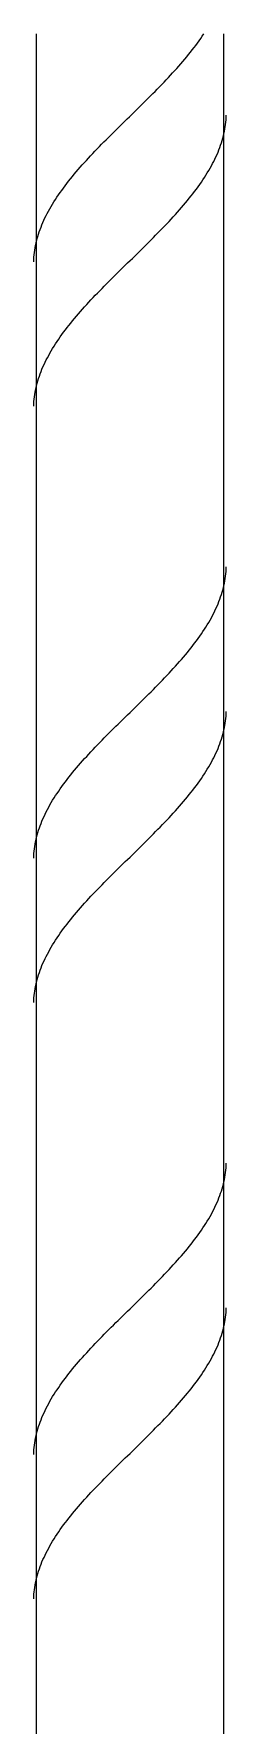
# Model space of a CAD drawing. Header units: inches. Extents: x -16566 to 235, y -92 to 81.
# Drawn here: x -16293.62 to -16293.108, y -50.731 to -46.239 of the extents above; entities that cross this region are included whole.
import ezdxf

# ---------------------------------------------------------------- set-up
doc = ezdxf.new("R2010")
doc.units = ezdxf.units.IN
doc.header["$MEASUREMENT"] = 0
doc.layers.add('A-WALL', color=113, linetype='Continuous', lineweight=18)
doc.layers.add('A-WALL-PATT', color=111, linetype='Continuous', lineweight=18)

# ---------------------------------------------------------------- blocks, each defined once
blk = doc.blocks.new('FP_8-DETAIL - FLOOR FRAMING - HOLLOWCORE SLAB SIDE')
at = {"layer": 'A-WALL', "lineweight": 9}
for p, q in [((16657.7793, -46.2392), (16657.7793, -58.1253)), ((16658.2793, -58.1253), (16658.2793, -46.2392))]:
    blk.add_line(p, q, dxfattribs=at)
at = {"layer": 'A-WALL-PATT', "color": 8, "lineweight": 9}
for p, q in [((16658.1997, -46.2759), (16658.2043, -46.2698)), ((16658.2043, -46.2698), (16658.2089, -46.2637)), ((16658.2089, -46.2637), (16658.2133, -46.2575)), ((16658.2133, -46.2575), (16658.2176, -46.2514)), ((16658.2176, -46.2514), (16658.2218, -46.2453)), ((16658.2218, -46.2453), (16658.2259, -46.2392)), ((16658.1646, -46.3187), (16658.1699, -46.3126)), ((16658.1699, -46.3126), (16658.1751, -46.3064)), ((16658.1751, -46.3064), (16658.1802, -46.3003)), ((16658.1802, -46.3003), (16658.1852, -46.2942)), ((16658.1852, -46.2942), (16658.1902, -46.2881)), ((16658.1902, -46.2881), (16658.195, -46.282)), ((16658.195, -46.282), (16658.1997, -46.2759)), ((16658.1256, -46.3615), (16658.1314, -46.3554)), ((16658.1314, -46.3554), (16658.1371, -46.3492)), ((16658.1371, -46.3492), (16658.1427, -46.3431)), ((16658.1427, -46.3431), (16658.1483, -46.337)), ((16658.1483, -46.337), (16658.1538, -46.3309)), ((16658.1538, -46.3309), (16658.1593, -46.3248)), ((16658.1593, -46.3248), (16658.1646, -46.3187)), ((16658.0776, -46.4104), (16658.0837, -46.4043)), ((16658.0837, -46.4043), (16658.0898, -46.3981)), ((16658.0898, -46.3981), (16658.0959, -46.392)), ((16658.0959, -46.392), (16658.1019, -46.3859)), ((16658.1019, -46.3859), (16658.1079, -46.3798)), ((16658.1079, -46.3798), (16658.1139, -46.3737)), ((16658.1139, -46.3737), (16658.1198, -46.3676)), ((16658.1198, -46.3676), (16658.1256, -46.3615)), ((16658.034, -46.4532), (16658.0403, -46.447)), ((16658.0403, -46.447), (16658.0465, -46.4409)), ((16658.0465, -46.4409), (16658.0528, -46.4348)), ((16658.0528, -46.4348), (16658.059, -46.4287)), ((16658.059, -46.4287), (16658.0652, -46.4226)), ((16658.0652, -46.4226), (16658.0714, -46.4165)), ((16658.0714, -46.4165), (16658.0776, -46.4104)), ((16657.9903, -46.4959), (16657.9965, -46.4898)), ((16657.9965, -46.4898), (16658.0027, -46.4837)), ((16658.0027, -46.4837), (16658.009, -46.4776)), ((16658.009, -46.4776), (16658.0152, -46.4715)), ((16658.0152, -46.4715), (16658.0215, -46.4654)), ((16658.0215, -46.4654), (16658.0278, -46.4593)), ((16658.0278, -46.4593), (16658.034, -46.4532)), ((16658.2806, -46.4981), (16658.2818, -46.4919)), ((16658.2818, -46.4919), (16658.2828, -46.4858)), ((16658.2828, -46.4858), (16658.2836, -46.4797)), ((16658.2836, -46.4797), (16658.2843, -46.4735)), ((16658.2843, -46.4735), (16658.2849, -46.4674)), ((16658.2849, -46.4674), (16658.2853, -46.4613)), ((16658.2853, -46.4613), (16658.2855, -46.4551)), ((16657.9418, -46.5448), (16657.9477, -46.5387)), ((16657.9477, -46.5387), (16657.9537, -46.5326)), ((16657.9537, -46.5326), (16657.9597, -46.5265)), ((16657.9597, -46.5265), (16657.9658, -46.5204)), ((16657.9658, -46.5204), (16657.9719, -46.5143)), ((16657.9719, -46.5143), (16657.978, -46.5082)), ((16657.978, -46.5082), (16657.9841, -46.5021)), ((16657.9841, -46.5021), (16657.9903, -46.4959)), ((16658.2684, -46.541), (16658.2706, -46.5349)), ((16658.2706, -46.5349), (16658.2726, -46.5288)), ((16658.2726, -46.5288), (16658.2745, -46.5226)), ((16658.2745, -46.5226), (16658.2763, -46.5165)), ((16658.2763, -46.5165), (16658.2779, -46.5104)), ((16658.2779, -46.5104), (16658.2793, -46.5042)), ((16658.2793, -46.5042), (16658.2806, -46.4981)), ((16657.9021, -46.5876), (16657.9075, -46.5815)), ((16657.9075, -46.5815), (16657.9131, -46.5754)), ((16657.9131, -46.5754), (16657.9187, -46.5693)), ((16657.9187, -46.5693), (16657.9244, -46.5632)), ((16657.9244, -46.5632), (16657.9302, -46.5571)), ((16657.9302, -46.5571), (16657.936, -46.551)), ((16657.936, -46.551), (16657.9418, -46.5448)), ((16658.2458, -46.5901), (16658.2491, -46.584)), ((16658.2491, -46.584), (16658.2523, -46.5779)), ((16658.2523, -46.5779), (16658.2553, -46.5717)), ((16658.2553, -46.5717), (16658.2582, -46.5656)), ((16658.2582, -46.5656), (16658.261, -46.5594)), ((16658.261, -46.5594), (16658.2636, -46.5533)), ((16658.2636, -46.5533), (16658.2661, -46.5472)), ((16658.2661, -46.5472), (16658.2684, -46.541)), ((16657.866, -46.6304), (16657.8709, -46.6243)), ((16657.8709, -46.6243), (16657.8759, -46.6182)), ((16657.8759, -46.6182), (16657.881, -46.6121)), ((16657.881, -46.6121), (16657.8861, -46.606)), ((16657.8861, -46.606), (16657.8913, -46.5999)), ((16657.8913, -46.5999), (16657.8967, -46.5937)), ((16657.8967, -46.5937), (16657.9021, -46.5876)), ((16658.2192, -46.6331), (16658.2233, -46.6269)), ((16658.2233, -46.6269), (16658.2274, -46.6208)), ((16658.2274, -46.6208), (16658.2313, -46.6147)), ((16658.2313, -46.6147), (16658.2351, -46.6085)), ((16658.2351, -46.6085), (16658.2388, -46.6024)), ((16658.2388, -46.6024), (16658.2424, -46.5963)), ((16658.2424, -46.5963), (16658.2458, -46.5901)), ((16657.8308, -46.6793), (16657.8348, -46.6732)), ((16657.8348, -46.6732), (16657.8389, -46.6671)), ((16657.8389, -46.6671), (16657.8432, -46.661)), ((16657.8432, -46.661), (16657.8475, -46.6549)), ((16657.8475, -46.6549), (16657.852, -46.6488)), ((16657.852, -46.6488), (16657.8566, -46.6426)), ((16657.8566, -46.6426), (16657.8613, -46.6365)), ((16657.8613, -46.6365), (16657.866, -46.6304)), ((16658.187, -46.676), (16658.1919, -46.6699)), ((16658.1919, -46.6699), (16658.1967, -46.6638)), ((16658.1967, -46.6638), (16658.2014, -46.6576)), ((16658.2014, -46.6576), (16658.206, -46.6515)), ((16658.206, -46.6515), (16658.2105, -46.6453)), ((16658.2105, -46.6453), (16658.2149, -46.6392)), ((16658.2149, -46.6392), (16658.2192, -46.6331)), ((16657.806, -46.7221), (16657.8092, -46.716)), ((16657.8092, -46.716), (16657.8125, -46.7099)), ((16657.8125, -46.7099), (16657.8159, -46.7038)), ((16657.8159, -46.7038), (16657.8194, -46.6977)), ((16657.8194, -46.6977), (16657.8231, -46.6915)), ((16657.8231, -46.6915), (16657.8268, -46.6854)), ((16657.8268, -46.6854), (16657.8308, -46.6793)), ((16658.1445, -46.7251), (16658.1501, -46.719)), ((16658.1501, -46.719), (16658.1556, -46.7128)), ((16658.1556, -46.7128), (16658.161, -46.7067)), ((16658.161, -46.7067), (16658.1664, -46.7006)), ((16658.1664, -46.7006), (16658.1717, -46.6944)), ((16658.1717, -46.6944), (16658.1768, -46.6883)), ((16658.1768, -46.6883), (16658.1819, -46.6822)), ((16658.1819, -46.6822), (16658.187, -46.676)), ((16657.7879, -46.7649), (16657.79, -46.7588)), ((16657.79, -46.7588), (16657.7924, -46.7527)), ((16657.7924, -46.7527), (16657.7948, -46.7466)), ((16657.7948, -46.7466), (16657.7974, -46.7405)), ((16657.7974, -46.7405), (16657.8002, -46.7343)), ((16657.8002, -46.7343), (16657.803, -46.7282)), ((16657.803, -46.7282), (16657.806, -46.7221)), ((16658.1037, -46.7681), (16658.1097, -46.7619)), ((16658.1097, -46.7619), (16658.1156, -46.7558)), ((16658.1156, -46.7558), (16658.1215, -46.7497)), ((16658.1215, -46.7497), (16658.1274, -46.7435)), ((16658.1274, -46.7435), (16658.1331, -46.7374)), ((16658.1331, -46.7374), (16658.1389, -46.7313)), ((16658.1389, -46.7313), (16658.1445, -46.7251)), ((16657.7758, -46.8138), (16657.7767, -46.8077)), ((16657.7767, -46.8077), (16657.7779, -46.8016)), ((16657.7779, -46.8016), (16657.7792, -46.7955)), ((16657.7792, -46.7955), (16657.7806, -46.7894)), ((16657.7806, -46.7894), (16657.7822, -46.7832)), ((16657.7822, -46.7832), (16657.784, -46.7771)), ((16657.784, -46.7771), (16657.7858, -46.771)), ((16657.7858, -46.771), (16657.7879, -46.7649)), ((16658.0607, -46.811), (16658.0669, -46.8049)), ((16658.0669, -46.8049), (16658.0731, -46.7987)), ((16658.0731, -46.7987), (16658.0793, -46.7926)), ((16658.0793, -46.7926), (16658.0854, -46.7865)), ((16658.0854, -46.7865), (16658.0916, -46.7803)), ((16658.0916, -46.7803), (16658.0976, -46.7742)), ((16658.0976, -46.7742), (16658.1037, -46.7681)), ((16657.7731, -46.8444), (16657.7733, -46.8383)), ((16657.7733, -46.8383), (16657.7737, -46.8321)), ((16657.7737, -46.8321), (16657.7742, -46.826)), ((16657.7742, -46.826), (16657.7749, -46.8199)), ((16657.7749, -46.8199), (16657.7758, -46.8138)), ((16658.0104, -46.8601), (16658.0167, -46.854)), ((16658.0167, -46.854), (16658.023, -46.8478)), ((16658.023, -46.8478), (16658.0293, -46.8417)), ((16658.0293, -46.8417), (16658.0356, -46.8356)), ((16658.0356, -46.8356), (16658.0419, -46.8294)), ((16658.0419, -46.8294), (16658.0481, -46.8233)), ((16658.0481, -46.8233), (16658.0544, -46.8172)), ((16658.0544, -46.8172), (16658.0607, -46.811)), ((16657.967, -46.9031), (16657.9731, -46.8969)), ((16657.9731, -46.8969), (16657.9793, -46.8908)), ((16657.9793, -46.8908), (16657.9855, -46.8847)), ((16657.9855, -46.8847), (16657.9917, -46.8785)), ((16657.9917, -46.8785), (16657.9979, -46.8724)), ((16657.9979, -46.8724), (16658.0042, -46.8662)), ((16658.0042, -46.8662), (16658.0104, -46.8601)), ((16657.9254, -46.946), (16657.9312, -46.9399)), ((16657.9312, -46.9399), (16657.937, -46.9337)), ((16657.937, -46.9337), (16657.9429, -46.9276)), ((16657.9429, -46.9276), (16657.9489, -46.9215)), ((16657.9489, -46.9215), (16657.9549, -46.9153)), ((16657.9549, -46.9153), (16657.9609, -46.9092)), ((16657.9609, -46.9092), (16657.967, -46.9031)), ((16657.8817, -46.9951), (16657.8869, -46.989)), ((16657.8869, -46.989), (16657.8922, -46.9828)), ((16657.8922, -46.9828), (16657.8975, -46.9767)), ((16657.8975, -46.9767), (16657.903, -46.9706)), ((16657.903, -46.9706), (16657.9085, -46.9644)), ((16657.9085, -46.9644), (16657.9141, -46.9583)), ((16657.9141, -46.9583), (16657.9197, -46.9521)), ((16657.9197, -46.9521), (16657.9254, -46.946)), ((16657.8481, -47.038), (16657.8526, -47.0319)), ((16657.8526, -47.0319), (16657.8572, -47.0258)), ((16657.8572, -47.0258), (16657.8619, -47.0196)), ((16657.8619, -47.0196), (16657.8667, -47.0135)), ((16657.8667, -47.0135), (16657.8716, -47.0074)), ((16657.8716, -47.0074), (16657.8766, -47.0012)), ((16657.8766, -47.0012), (16657.8817, -46.9951)), ((16657.8197, -47.081), (16657.8234, -47.0749)), ((16657.8234, -47.0749), (16657.8272, -47.0687)), ((16657.8272, -47.0687), (16657.8312, -47.0626)), ((16657.8312, -47.0626), (16657.8352, -47.0565)), ((16657.8352, -47.0565), (16657.8394, -47.0503)), ((16657.8394, -47.0503), (16657.8437, -47.0442)), ((16657.8437, -47.0442), (16657.8481, -47.038)), ((16657.7976, -47.124), (16657.8004, -47.1178)), ((16657.8004, -47.1178), (16657.8033, -47.1117)), ((16657.8033, -47.1117), (16657.8063, -47.1055)), ((16657.8063, -47.1055), (16657.8095, -47.0994)), ((16657.8095, -47.0994), (16657.8128, -47.0933)), ((16657.8128, -47.0933), (16657.8162, -47.0871)), ((16657.8162, -47.0871), (16657.8197, -47.081)), ((16657.7807, -47.173), (16657.7823, -47.1669)), ((16657.7823, -47.1669), (16657.784, -47.1608)), ((16657.784, -47.1608), (16657.7859, -47.1546)), ((16657.7859, -47.1546), (16657.788, -47.1485)), ((16657.788, -47.1485), (16657.7902, -47.1424)), ((16657.7902, -47.1424), (16657.7925, -47.1362)), ((16657.7925, -47.1362), (16657.795, -47.1301)), ((16657.795, -47.1301), (16657.7976, -47.124)), ((16657.7737, -47.216), (16657.7742, -47.2099)), ((16657.7742, -47.2099), (16657.7749, -47.2037)), ((16657.7749, -47.2037), (16657.7758, -47.1976)), ((16657.7758, -47.1976), (16657.7768, -47.1914)), ((16657.7768, -47.1914), (16657.7779, -47.1853)), ((16657.7779, -47.1853), (16657.7792, -47.1792)), ((16657.7792, -47.1792), (16657.7807, -47.173)), ((16657.7731, -47.2283), (16657.7733, -47.2221)), ((16657.7733, -47.2221), (16657.7737, -47.216)), ((16658.2849, -47.6674), (16658.2853, -47.6613)), ((16658.2853, -47.6613), (16658.2855, -47.6551)), ((16658.2779, -47.7104), (16658.2793, -47.7042)), ((16658.2793, -47.7042), (16658.2806, -47.6981)), ((16658.2806, -47.6981), (16658.2818, -47.692)), ((16658.2818, -47.692), (16658.2828, -47.6858)), ((16658.2828, -47.6858), (16658.2836, -47.6797)), ((16658.2836, -47.6797), (16658.2843, -47.6735)), ((16658.2843, -47.6735), (16658.2849, -47.6674)), ((16658.2636, -47.7533), (16658.2661, -47.7472)), ((16658.2661, -47.7472), (16658.2684, -47.741)), ((16658.2684, -47.741), (16658.2706, -47.7349)), ((16658.2706, -47.7349), (16658.2726, -47.7288)), ((16658.2726, -47.7288), (16658.2745, -47.7226)), ((16658.2745, -47.7226), (16658.2763, -47.7165)), ((16658.2763, -47.7165), (16658.2779, -47.7104)), ((16658.2388, -47.8024), (16658.2424, -47.7963)), ((16658.2424, -47.7963), (16658.2458, -47.7901)), ((16658.2458, -47.7901), (16658.2491, -47.784)), ((16658.2491, -47.784), (16658.2523, -47.7779)), ((16658.2523, -47.7779), (16658.2553, -47.7717)), ((16658.2553, -47.7717), (16658.2582, -47.7656)), ((16658.2582, -47.7656), (16658.261, -47.7594)), ((16658.261, -47.7594), (16658.2636, -47.7533)), ((16658.2105, -47.8454), (16658.2149, -47.8392)), ((16658.2149, -47.8392), (16658.2192, -47.8331)), ((16658.2192, -47.8331), (16658.2233, -47.8269)), ((16658.2233, -47.8269), (16658.2274, -47.8208)), ((16658.2274, -47.8208), (16658.2313, -47.8147)), ((16658.2313, -47.8147), (16658.2351, -47.8085)), ((16658.2351, -47.8085), (16658.2388, -47.8024)), ((16658.1768, -47.8883), (16658.1819, -47.8822)), ((16658.1819, -47.8822), (16658.187, -47.876)), ((16658.187, -47.876), (16658.1919, -47.8699)), ((16658.1919, -47.8699), (16658.1967, -47.8638)), ((16658.1967, -47.8638), (16658.2014, -47.8576)), ((16658.2014, -47.8576), (16658.206, -47.8515)), ((16658.206, -47.8515), (16658.2105, -47.8454)), ((16658.1331, -47.9374), (16658.1389, -47.9313)), ((16658.1389, -47.9313), (16658.1445, -47.9251)), ((16658.1445, -47.9251), (16658.1501, -47.919)), ((16658.1501, -47.919), (16658.1556, -47.9128)), ((16658.1556, -47.9128), (16658.161, -47.9067)), ((16658.161, -47.9067), (16658.1664, -47.9006)), ((16658.1664, -47.9006), (16658.1717, -47.8944)), ((16658.1717, -47.8944), (16658.1768, -47.8883)), ((16658.0916, -47.9803), (16658.0976, -47.9742)), ((16658.0976, -47.9742), (16658.1037, -47.9681)), ((16658.1037, -47.9681), (16658.1097, -47.9619)), ((16658.1097, -47.9619), (16658.1156, -47.9558)), ((16658.1156, -47.9558), (16658.1215, -47.9497)), ((16658.1215, -47.9497), (16658.1274, -47.9435)), ((16658.1274, -47.9435), (16658.1331, -47.9374)), ((16658.0481, -48.0233), (16658.0544, -48.0172)), ((16658.0544, -48.0172), (16658.0607, -48.011)), ((16658.0607, -48.011), (16658.0669, -48.0049)), ((16658.0669, -48.0049), (16658.0731, -47.9987)), ((16658.0731, -47.9987), (16658.0793, -47.9926)), ((16658.0793, -47.9926), (16658.0854, -47.9865)), ((16658.0854, -47.9865), (16658.0916, -47.9803)), ((16657.9979, -48.0724), (16658.0042, -48.0662)), ((16658.0042, -48.0662), (16658.0104, -48.0601)), ((16658.0104, -48.0601), (16658.0167, -48.054)), ((16658.0167, -48.054), (16658.023, -48.0478)), ((16658.023, -48.0478), (16658.0293, -48.0417)), ((16658.0293, -48.0417), (16658.0356, -48.0356)), ((16658.0356, -48.0356), (16658.0419, -48.0294)), ((16658.0419, -48.0294), (16658.0481, -48.0233)), ((16658.2828, -48.0697), (16658.2836, -48.0636)), ((16658.2836, -48.0636), (16658.2843, -48.0575)), ((16658.2843, -48.0575), (16658.2849, -48.0513)), ((16658.2849, -48.0513), (16658.2853, -48.0452)), ((16658.2853, -48.0452), (16658.2855, -48.0391)), ((16657.9549, -48.1153), (16657.9609, -48.1092)), ((16657.9609, -48.1092), (16657.967, -48.1031)), ((16657.967, -48.1031), (16657.9731, -48.0969)), ((16657.9731, -48.0969), (16657.9793, -48.0908)), ((16657.9793, -48.0908), (16657.9855, -48.0847)), ((16657.9855, -48.0847), (16657.9917, -48.0785)), ((16657.9917, -48.0785), (16657.9979, -48.0724)), ((16658.2726, -48.1127), (16658.2745, -48.1066)), ((16658.2745, -48.1066), (16658.2763, -48.1004)), ((16658.2763, -48.1004), (16658.2779, -48.0943)), ((16658.2779, -48.0943), (16658.2793, -48.0881)), ((16658.2793, -48.0881), (16658.2806, -48.082)), ((16658.2806, -48.082), (16658.2818, -48.0759)), ((16658.2818, -48.0759), (16658.2828, -48.0697)), ((16657.9141, -48.1583), (16657.9197, -48.1521)), ((16657.9197, -48.1521), (16657.9254, -48.146)), ((16657.9254, -48.146), (16657.9312, -48.1399)), ((16657.9312, -48.1399), (16657.937, -48.1337)), ((16657.937, -48.1337), (16657.9429, -48.1276)), ((16657.9429, -48.1276), (16657.9489, -48.1215)), ((16657.9489, -48.1215), (16657.9549, -48.1153)), ((16658.2523, -48.1618), (16658.2553, -48.1556)), ((16658.2553, -48.1556), (16658.2582, -48.1495)), ((16658.2582, -48.1495), (16658.261, -48.1434)), ((16658.261, -48.1434), (16658.2636, -48.1372)), ((16658.2636, -48.1372), (16658.2661, -48.1311)), ((16658.2661, -48.1311), (16658.2684, -48.125)), ((16658.2684, -48.125), (16658.2706, -48.1188)), ((16658.2706, -48.1188), (16658.2726, -48.1127)), ((16657.8716, -48.2074), (16657.8766, -48.2012)), ((16657.8766, -48.2012), (16657.8817, -48.1951)), ((16657.8817, -48.1951), (16657.8869, -48.189)), ((16657.8869, -48.189), (16657.8922, -48.1828)), ((16657.8922, -48.1828), (16657.8975, -48.1767)), ((16657.8975, -48.1767), (16657.903, -48.1706)), ((16657.903, -48.1706), (16657.9085, -48.1644)), ((16657.9085, -48.1644), (16657.9141, -48.1583)), ((16658.2274, -48.2047), (16658.2313, -48.1986)), ((16658.2313, -48.1986), (16658.2351, -48.1925)), ((16658.2351, -48.1925), (16658.2388, -48.1863)), ((16658.2388, -48.1863), (16658.2424, -48.1802)), ((16658.2424, -48.1802), (16658.2458, -48.174)), ((16658.2458, -48.174), (16658.2491, -48.1679)), ((16658.2491, -48.1679), (16658.2523, -48.1618)), ((16657.8394, -48.2503), (16657.8437, -48.2442)), ((16657.8437, -48.2442), (16657.8481, -48.2381)), ((16657.8481, -48.2381), (16657.8526, -48.2319)), ((16657.8526, -48.2319), (16657.8572, -48.2258)), ((16657.8572, -48.2258), (16657.8619, -48.2196)), ((16657.8619, -48.2196), (16657.8667, -48.2135)), ((16657.8667, -48.2135), (16657.8716, -48.2074)), ((16658.1967, -48.2477), (16658.2014, -48.2415)), ((16658.2014, -48.2415), (16658.206, -48.2354)), ((16658.206, -48.2354), (16658.2105, -48.2293)), ((16658.2105, -48.2293), (16658.2149, -48.2231)), ((16658.2149, -48.2231), (16658.2192, -48.217)), ((16658.2192, -48.217), (16658.2233, -48.2109)), ((16658.2233, -48.2109), (16658.2274, -48.2047)), ((16657.8128, -48.2933), (16657.8162, -48.2871)), ((16657.8162, -48.2871), (16657.8197, -48.281)), ((16657.8197, -48.281), (16657.8234, -48.2749)), ((16657.8234, -48.2749), (16657.8272, -48.2687)), ((16657.8272, -48.2687), (16657.8312, -48.2626)), ((16657.8312, -48.2626), (16657.8352, -48.2565)), ((16657.8352, -48.2565), (16657.8394, -48.2503)), ((16658.1556, -48.2968), (16658.161, -48.2906)), ((16658.161, -48.2906), (16658.1664, -48.2845)), ((16658.1664, -48.2845), (16658.1717, -48.2784)), ((16658.1717, -48.2784), (16658.1768, -48.2722)), ((16658.1768, -48.2722), (16658.1819, -48.2661)), ((16658.1819, -48.2661), (16658.187, -48.2599)), ((16658.187, -48.2599), (16658.1919, -48.2538)), ((16658.1919, -48.2538), (16658.1967, -48.2477)), ((16657.7902, -48.3424), (16657.7925, -48.3362)), ((16657.7925, -48.3362), (16657.795, -48.3301)), ((16657.795, -48.3301), (16657.7976, -48.324)), ((16657.7976, -48.324), (16657.8004, -48.3178)), ((16657.8004, -48.3178), (16657.8033, -48.3117)), ((16657.8033, -48.3117), (16657.8063, -48.3055)), ((16657.8063, -48.3055), (16657.8095, -48.2994)), ((16657.8095, -48.2994), (16657.8128, -48.2933)), ((16658.1156, -48.3397), (16658.1215, -48.3336)), ((16658.1215, -48.3336), (16658.1274, -48.3274)), ((16658.1274, -48.3274), (16658.1331, -48.3213)), ((16658.1331, -48.3213), (16658.1389, -48.3152)), ((16658.1389, -48.3152), (16658.1445, -48.309)), ((16658.1445, -48.309), (16658.1501, -48.3029)), ((16658.1501, -48.3029), (16658.1556, -48.2968)), ((16657.7779, -48.3853), (16657.7792, -48.3792)), ((16657.7792, -48.3792), (16657.7807, -48.373)), ((16657.7807, -48.373), (16657.7823, -48.3669)), ((16657.7823, -48.3669), (16657.784, -48.3608)), ((16657.784, -48.3608), (16657.7859, -48.3546)), ((16657.7859, -48.3546), (16657.788, -48.3485)), ((16657.788, -48.3485), (16657.7902, -48.3424)), ((16658.0731, -48.3827), (16658.0793, -48.3765)), ((16658.0793, -48.3765), (16658.0854, -48.3704)), ((16658.0854, -48.3704), (16658.0916, -48.3643)), ((16658.0916, -48.3643), (16658.0976, -48.3581)), ((16658.0976, -48.3581), (16658.1037, -48.352)), ((16658.1037, -48.352), (16658.1097, -48.3459)), ((16658.1097, -48.3459), (16658.1156, -48.3397)), ((16657.7731, -48.4283), (16657.7733, -48.4221)), ((16657.7733, -48.4221), (16657.7737, -48.416)), ((16657.7737, -48.416), (16657.7742, -48.4099)), ((16657.7742, -48.4099), (16657.7749, -48.4037)), ((16657.7749, -48.4037), (16657.7758, -48.3976)), ((16657.7758, -48.3976), (16657.7768, -48.3914)), ((16657.7768, -48.3914), (16657.7779, -48.3853)), ((16658.023, -48.4318), (16658.0293, -48.4256)), ((16658.0293, -48.4256), (16658.0356, -48.4195)), ((16658.0356, -48.4195), (16658.0419, -48.4133)), ((16658.0419, -48.4133), (16658.0481, -48.4072)), ((16658.0481, -48.4072), (16658.0544, -48.4011)), ((16658.0544, -48.4011), (16658.0607, -48.3949)), ((16658.0607, -48.3949), (16658.0669, -48.3888)), ((16658.0669, -48.3888), (16658.0731, -48.3827)), ((16657.9793, -48.4747), (16657.9855, -48.4686)), ((16657.9855, -48.4686), (16657.9917, -48.4624)), ((16657.9917, -48.4624), (16657.9979, -48.4563)), ((16657.9979, -48.4563), (16658.0042, -48.4502)), ((16658.0042, -48.4502), (16658.0104, -48.444)), ((16658.0104, -48.444), (16658.0167, -48.4379)), ((16658.0167, -48.4379), (16658.023, -48.4318)), ((16657.937, -48.5177), (16657.9429, -48.5115)), ((16657.9429, -48.5115), (16657.9489, -48.5054)), ((16657.9489, -48.5054), (16657.9549, -48.4993)), ((16657.9549, -48.4993), (16657.9609, -48.4931)), ((16657.9609, -48.4931), (16657.967, -48.487)), ((16657.967, -48.487), (16657.9731, -48.4808)), ((16657.9731, -48.4808), (16657.9793, -48.4747)), ((16657.8922, -48.5667), (16657.8975, -48.5606)), ((16657.8975, -48.5606), (16657.903, -48.5545)), ((16657.903, -48.5545), (16657.9085, -48.5483)), ((16657.9085, -48.5483), (16657.9141, -48.5422)), ((16657.9141, -48.5422), (16657.9197, -48.5361)), ((16657.9197, -48.5361), (16657.9254, -48.5299)), ((16657.9254, -48.5299), (16657.9312, -48.5238)), ((16657.9312, -48.5238), (16657.937, -48.5177)), ((16657.8572, -48.6097), (16657.8619, -48.6036)), ((16657.8619, -48.6036), (16657.8667, -48.5974)), ((16657.8667, -48.5974), (16657.8716, -48.5913)), ((16657.8716, -48.5913), (16657.8766, -48.5852)), ((16657.8766, -48.5852), (16657.8817, -48.579)), ((16657.8817, -48.579), (16657.8869, -48.5729)), ((16657.8869, -48.5729), (16657.8922, -48.5667)), ((16657.8272, -48.6527), (16657.8312, -48.6465)), ((16657.8312, -48.6465), (16657.8352, -48.6404)), ((16657.8352, -48.6404), (16657.8394, -48.6342)), ((16657.8394, -48.6342), (16657.8437, -48.6281)), ((16657.8437, -48.6281), (16657.8481, -48.622)), ((16657.8481, -48.622), (16657.8526, -48.6158)), ((16657.8526, -48.6158), (16657.8572, -48.6097)), ((16657.8004, -48.7017), (16657.8033, -48.6956)), ((16657.8033, -48.6956), (16657.8063, -48.6895)), ((16657.8063, -48.6895), (16657.8095, -48.6833)), ((16657.8095, -48.6833), (16657.8128, -48.6772)), ((16657.8128, -48.6772), (16657.8162, -48.6711)), ((16657.8162, -48.6711), (16657.8197, -48.6649)), ((16657.8197, -48.6649), (16657.8234, -48.6588)), ((16657.8234, -48.6588), (16657.8272, -48.6527)), ((16657.784, -48.7447), (16657.7859, -48.7386)), ((16657.7859, -48.7386), (16657.788, -48.7324)), ((16657.788, -48.7324), (16657.7902, -48.7263)), ((16657.7902, -48.7263), (16657.7925, -48.7201)), ((16657.7925, -48.7201), (16657.795, -48.714)), ((16657.795, -48.714), (16657.7976, -48.7079)), ((16657.7976, -48.7079), (16657.8004, -48.7017)), ((16657.7749, -48.7876), (16657.7758, -48.7815)), ((16657.7758, -48.7815), (16657.7768, -48.7754)), ((16657.7768, -48.7754), (16657.7779, -48.7692)), ((16657.7779, -48.7692), (16657.7792, -48.7631)), ((16657.7792, -48.7631), (16657.7807, -48.757)), ((16657.7807, -48.757), (16657.7823, -48.7508)), ((16657.7823, -48.7508), (16657.784, -48.7447)), ((16657.7731, -48.8122), (16657.7733, -48.806)), ((16657.7733, -48.806), (16657.7737, -48.7999)), ((16657.7737, -48.7999), (16657.7742, -48.7938)), ((16657.7742, -48.7938), (16657.7749, -48.7876)), ((16658.2806, -49.282), (16658.2818, -49.2759)), ((16658.2818, -49.2759), (16658.2828, -49.2697)), ((16658.2828, -49.2697), (16658.2836, -49.2636)), ((16658.2836, -49.2636), (16658.2843, -49.2575)), ((16658.2843, -49.2575), (16658.2849, -49.2513)), ((16658.2849, -49.2513), (16658.2853, -49.2452)), ((16658.2853, -49.2452), (16658.2855, -49.2391)), ((16658.2661, -49.3311), (16658.2684, -49.325)), ((16658.2684, -49.325), (16658.2706, -49.3188)), ((16658.2706, -49.3188), (16658.2726, -49.3127)), ((16658.2726, -49.3127), (16658.2745, -49.3066)), ((16658.2745, -49.3066), (16658.2763, -49.3004)), ((16658.2763, -49.3004), (16658.2779, -49.2943)), ((16658.2779, -49.2943), (16658.2793, -49.2881)), ((16658.2793, -49.2881), (16658.2806, -49.282)), ((16658.2458, -49.374), (16658.2491, -49.3679)), ((16658.2491, -49.3679), (16658.2523, -49.3618)), ((16658.2523, -49.3618), (16658.2553, -49.3556)), ((16658.2553, -49.3556), (16658.2582, -49.3495)), ((16658.2582, -49.3495), (16658.261, -49.3434)), ((16658.261, -49.3434), (16658.2636, -49.3372)), ((16658.2636, -49.3372), (16658.2661, -49.3311)), ((16658.2192, -49.417), (16658.2233, -49.4109)), ((16658.2233, -49.4109), (16658.2274, -49.4047)), ((16658.2274, -49.4047), (16658.2313, -49.3986)), ((16658.2313, -49.3986), (16658.2351, -49.3925)), ((16658.2351, -49.3925), (16658.2388, -49.3863)), ((16658.2388, -49.3863), (16658.2424, -49.3802)), ((16658.2424, -49.3802), (16658.2458, -49.374)), ((16658.187, -49.46), (16658.1919, -49.4538)), ((16658.1919, -49.4538), (16658.1967, -49.4477)), ((16658.1967, -49.4477), (16658.2014, -49.4415)), ((16658.2014, -49.4415), (16658.206, -49.4354)), ((16658.206, -49.4354), (16658.2105, -49.4293)), ((16658.2105, -49.4293), (16658.2149, -49.4231)), ((16658.2149, -49.4231), (16658.2192, -49.417)), ((16658.1445, -49.509), (16658.1501, -49.5029)), ((16658.1501, -49.5029), (16658.1556, -49.4968)), ((16658.1556, -49.4968), (16658.161, -49.4906)), ((16658.161, -49.4906), (16658.1664, -49.4845)), ((16658.1664, -49.4845), (16658.1717, -49.4784)), ((16658.1717, -49.4784), (16658.1768, -49.4722)), ((16658.1768, -49.4722), (16658.1819, -49.4661)), ((16658.1819, -49.4661), (16658.187, -49.46)), ((16658.1037, -49.552), (16658.1097, -49.5459)), ((16658.1097, -49.5459), (16658.1156, -49.5397)), ((16658.1156, -49.5397), (16658.1215, -49.5336)), ((16658.1215, -49.5336), (16658.1274, -49.5274)), ((16658.1274, -49.5274), (16658.1331, -49.5213)), ((16658.1331, -49.5213), (16658.1389, -49.5152)), ((16658.1389, -49.5152), (16658.1445, -49.509)), ((16658.0607, -49.5949), (16658.0669, -49.5888)), ((16658.0669, -49.5888), (16658.0731, -49.5827)), ((16658.0731, -49.5827), (16658.0793, -49.5765)), ((16658.0793, -49.5765), (16658.0854, -49.5704)), ((16658.0854, -49.5704), (16658.0916, -49.5643)), ((16658.0916, -49.5643), (16658.0976, -49.5581)), ((16658.0976, -49.5581), (16658.1037, -49.552)), ((16658.0104, -49.644), (16658.0167, -49.6379)), ((16658.0167, -49.6379), (16658.023, -49.6318)), ((16658.023, -49.6318), (16658.0293, -49.6256)), ((16658.0293, -49.6256), (16658.0356, -49.6195)), ((16658.0356, -49.6195), (16658.0419, -49.6134)), ((16658.0419, -49.6134), (16658.0481, -49.6072)), ((16658.0481, -49.6072), (16658.0544, -49.6011)), ((16658.0544, -49.6011), (16658.0607, -49.5949)), ((16658.2843, -49.6414), (16658.2849, -49.6352)), ((16658.2849, -49.6352), (16658.2853, -49.6291)), ((16658.2853, -49.6291), (16658.2855, -49.623)), ((16657.967, -49.687), (16657.9731, -49.6808)), ((16657.9731, -49.6808), (16657.9793, -49.6747)), ((16657.9793, -49.6747), (16657.9855, -49.6686)), ((16657.9855, -49.6686), (16657.9917, -49.6624)), ((16657.9917, -49.6624), (16657.9979, -49.6563)), ((16657.9979, -49.6563), (16658.0042, -49.6502)), ((16658.0042, -49.6502), (16658.0104, -49.644)), ((16658.2745, -49.6905), (16658.2763, -49.6843)), ((16658.2763, -49.6843), (16658.2779, -49.6782)), ((16658.2779, -49.6782), (16658.2793, -49.6721)), ((16658.2793, -49.6721), (16658.2806, -49.6659)), ((16658.2806, -49.6659), (16658.2818, -49.6598)), ((16658.2818, -49.6598), (16658.2828, -49.6537)), ((16658.2828, -49.6537), (16658.2836, -49.6475)), ((16658.2836, -49.6475), (16658.2843, -49.6414)), ((16657.9254, -49.7299), (16657.9312, -49.7238)), ((16657.9312, -49.7238), (16657.937, -49.7177)), ((16657.937, -49.7177), (16657.9429, -49.7115)), ((16657.9429, -49.7115), (16657.9489, -49.7054)), ((16657.9489, -49.7054), (16657.9549, -49.6993)), ((16657.9549, -49.6993), (16657.9609, -49.6931)), ((16657.9609, -49.6931), (16657.967, -49.687)), ((16658.2582, -49.7334), (16658.261, -49.7273)), ((16658.261, -49.7273), (16658.2636, -49.7212)), ((16658.2636, -49.7212), (16658.2661, -49.715)), ((16658.2661, -49.715), (16658.2684, -49.7089)), ((16658.2684, -49.7089), (16658.2706, -49.7027)), ((16658.2706, -49.7027), (16658.2726, -49.6966)), ((16658.2726, -49.6966), (16658.2745, -49.6905)), ((16657.8817, -49.779), (16657.8869, -49.7729)), ((16657.8869, -49.7729), (16657.8922, -49.7667)), ((16657.8922, -49.7667), (16657.8975, -49.7606)), ((16657.8975, -49.7606), (16657.903, -49.7545)), ((16657.903, -49.7545), (16657.9085, -49.7483)), ((16657.9085, -49.7483), (16657.9141, -49.7422)), ((16657.9141, -49.7422), (16657.9197, -49.7361)), ((16657.9197, -49.7361), (16657.9254, -49.7299)), ((16658.2351, -49.7764), (16658.2388, -49.7702)), ((16658.2388, -49.7702), (16658.2424, -49.7641)), ((16658.2424, -49.7641), (16658.2458, -49.758)), ((16658.2458, -49.758), (16658.2491, -49.7518)), ((16658.2491, -49.7518), (16658.2523, -49.7457)), ((16658.2523, -49.7457), (16658.2553, -49.7396)), ((16658.2553, -49.7396), (16658.2582, -49.7334)), ((16657.8481, -49.822), (16657.8526, -49.8158)), ((16657.8526, -49.8158), (16657.8572, -49.8097)), ((16657.8572, -49.8097), (16657.8619, -49.8036)), ((16657.8619, -49.8036), (16657.8667, -49.7974)), ((16657.8667, -49.7974), (16657.8716, -49.7913)), ((16657.8716, -49.7913), (16657.8766, -49.7852)), ((16657.8766, -49.7852), (16657.8817, -49.779)), ((16658.206, -49.8193), (16658.2105, -49.8132)), ((16658.2105, -49.8132), (16658.2149, -49.8071)), ((16658.2149, -49.8071), (16658.2192, -49.8009)), ((16658.2192, -49.8009), (16658.2233, -49.7948)), ((16658.2233, -49.7948), (16658.2274, -49.7886)), ((16658.2274, -49.7886), (16658.2313, -49.7825)), ((16658.2313, -49.7825), (16658.2351, -49.7764)), ((16657.8197, -49.8649), (16657.8234, -49.8588)), ((16657.8234, -49.8588), (16657.8272, -49.8527)), ((16657.8272, -49.8527), (16657.8312, -49.8465)), ((16657.8312, -49.8465), (16657.8352, -49.8404)), ((16657.8352, -49.8404), (16657.8394, -49.8342)), ((16657.8394, -49.8342), (16657.8437, -49.8281)), ((16657.8437, -49.8281), (16657.8481, -49.822)), ((16658.1664, -49.8684), (16658.1717, -49.8623)), ((16658.1717, -49.8623), (16658.1768, -49.8561)), ((16658.1768, -49.8561), (16658.1819, -49.85)), ((16658.1819, -49.85), (16658.187, -49.8439)), ((16658.187, -49.8439), (16658.1919, -49.8377)), ((16658.1919, -49.8377), (16658.1967, -49.8316)), ((16658.1967, -49.8316), (16658.2014, -49.8255)), ((16658.2014, -49.8255), (16658.206, -49.8193)), ((16657.795, -49.914), (16657.7976, -49.9079)), ((16657.7976, -49.9079), (16657.8004, -49.9017)), ((16657.8004, -49.9017), (16657.8033, -49.8956)), ((16657.8033, -49.8956), (16657.8063, -49.8895)), ((16657.8063, -49.8895), (16657.8095, -49.8833)), ((16657.8095, -49.8833), (16657.8128, -49.8772)), ((16657.8128, -49.8772), (16657.8162, -49.8711)), ((16657.8162, -49.8711), (16657.8197, -49.8649)), ((16658.1274, -49.9114), (16658.1331, -49.9052)), ((16658.1331, -49.9052), (16658.1389, -49.8991)), ((16658.1389, -49.8991), (16658.1445, -49.893)), ((16658.1445, -49.893), (16658.1501, -49.8868)), ((16658.1501, -49.8868), (16658.1556, -49.8807)), ((16658.1556, -49.8807), (16658.161, -49.8746)), ((16658.161, -49.8746), (16658.1664, -49.8684)), ((16657.7807, -49.957), (16657.7823, -49.9508)), ((16657.7823, -49.9508), (16657.784, -49.9447)), ((16657.784, -49.9447), (16657.7859, -49.9386)), ((16657.7859, -49.9386), (16657.788, -49.9324)), ((16657.788, -49.9324), (16657.7902, -49.9263)), ((16657.7902, -49.9263), (16657.7925, -49.9201)), ((16657.7925, -49.9201), (16657.795, -49.914)), ((16658.0854, -49.9543), (16658.0916, -49.9482)), ((16658.0916, -49.9482), (16658.0976, -49.942)), ((16658.0976, -49.942), (16658.1037, -49.9359)), ((16658.1037, -49.9359), (16658.1097, -49.9298)), ((16658.1097, -49.9298), (16658.1156, -49.9236)), ((16658.1156, -49.9236), (16658.1215, -49.9175)), ((16658.1215, -49.9175), (16658.1274, -49.9114)), ((16657.7737, -49.9999), (16657.7742, -49.9938)), ((16657.7742, -49.9938), (16657.7749, -49.9876)), ((16657.7749, -49.9876), (16657.7758, -49.9815)), ((16657.7758, -49.9815), (16657.7768, -49.9754)), ((16657.7768, -49.9754), (16657.7779, -49.9692)), ((16657.7779, -49.9692), (16657.7792, -49.9631)), ((16657.7792, -49.9631), (16657.7807, -49.957)), ((16658.0356, -50.0034), (16658.0419, -49.9973)), ((16658.0419, -49.9973), (16658.0481, -49.9911)), ((16658.0481, -49.9911), (16658.0544, -49.985)), ((16658.0544, -49.985), (16658.0607, -49.9789)), ((16658.0607, -49.9789), (16658.0669, -49.9727)), ((16658.0669, -49.9727), (16658.0731, -49.9666)), ((16658.0731, -49.9666), (16658.0793, -49.9605)), ((16658.0793, -49.9605), (16658.0854, -49.9543)), ((16657.7731, -50.0122), (16657.7733, -50.0061)), ((16657.7733, -50.0061), (16657.7737, -49.9999)), ((16657.9917, -50.0464), (16657.9979, -50.0402)), ((16657.9979, -50.0402), (16658.0042, -50.0341)), ((16658.0042, -50.0341), (16658.0104, -50.0279)), ((16658.0104, -50.0279), (16658.0167, -50.0218)), ((16658.0167, -50.0218), (16658.023, -50.0157)), ((16658.023, -50.0157), (16658.0293, -50.0095)), ((16658.0293, -50.0095), (16658.0356, -50.0034)), ((16657.9489, -50.0893), (16657.9549, -50.0832)), ((16657.9549, -50.0832), (16657.9609, -50.077)), ((16657.9609, -50.077), (16657.967, -50.0709)), ((16657.967, -50.0709), (16657.9731, -50.0648)), ((16657.9731, -50.0648), (16657.9793, -50.0586)), ((16657.9793, -50.0586), (16657.9855, -50.0525)), ((16657.9855, -50.0525), (16657.9917, -50.0464)), ((16657.903, -50.1384), (16657.9085, -50.1323)), ((16657.9085, -50.1323), (16657.9141, -50.1261)), ((16657.9141, -50.1261), (16657.9197, -50.12)), ((16657.9197, -50.12), (16657.9254, -50.1139)), ((16657.9254, -50.1139), (16657.9312, -50.1077)), ((16657.9312, -50.1077), (16657.937, -50.1016)), ((16657.937, -50.1016), (16657.9429, -50.0954)), ((16657.9429, -50.0954), (16657.9489, -50.0893)), ((16657.8667, -50.1813), (16657.8716, -50.1752)), ((16657.8716, -50.1752), (16657.8766, -50.1691)), ((16657.8766, -50.1691), (16657.8817, -50.1629)), ((16657.8817, -50.1629), (16657.8869, -50.1568)), ((16657.8869, -50.1568), (16657.8922, -50.1507)), ((16657.8922, -50.1507), (16657.8975, -50.1445)), ((16657.8975, -50.1445), (16657.903, -50.1384)), ((16657.8352, -50.2243), (16657.8394, -50.2182)), ((16657.8394, -50.2182), (16657.8437, -50.212)), ((16657.8437, -50.212), (16657.8481, -50.2059)), ((16657.8481, -50.2059), (16657.8526, -50.1998)), ((16657.8526, -50.1998), (16657.8572, -50.1936)), ((16657.8572, -50.1936), (16657.8619, -50.1875)), ((16657.8619, -50.1875), (16657.8667, -50.1813)), ((16657.8063, -50.2734), (16657.8095, -50.2673)), ((16657.8095, -50.2673), (16657.8128, -50.2611)), ((16657.8128, -50.2611), (16657.8162, -50.255)), ((16657.8162, -50.255), (16657.8197, -50.2488)), ((16657.8197, -50.2488), (16657.8234, -50.2427)), ((16657.8234, -50.2427), (16657.8272, -50.2366)), ((16657.8272, -50.2366), (16657.8312, -50.2304)), ((16657.8312, -50.2304), (16657.8352, -50.2243)), ((16657.788, -50.3163), (16657.7902, -50.3102)), ((16657.7902, -50.3102), (16657.7925, -50.3041)), ((16657.7925, -50.3041), (16657.795, -50.2979)), ((16657.795, -50.2979), (16657.7976, -50.2918)), ((16657.7976, -50.2918), (16657.8004, -50.2857)), ((16657.8004, -50.2857), (16657.8033, -50.2795)), ((16657.8033, -50.2795), (16657.8063, -50.2734)), ((16657.7768, -50.3593), (16657.7779, -50.3532)), ((16657.7779, -50.3532), (16657.7792, -50.347)), ((16657.7792, -50.347), (16657.7807, -50.3409)), ((16657.7807, -50.3409), (16657.7823, -50.3347)), ((16657.7823, -50.3347), (16657.784, -50.3286)), ((16657.784, -50.3286), (16657.7859, -50.3225)), ((16657.7859, -50.3225), (16657.788, -50.3163)), ((16657.7731, -50.3961), (16657.7733, -50.39)), ((16657.7733, -50.39), (16657.7737, -50.3838)), ((16657.7737, -50.3838), (16657.7742, -50.3777)), ((16657.7742, -50.3777), (16657.7749, -50.3716)), ((16657.7749, -50.3716), (16657.7758, -50.3654)), ((16657.7758, -50.3654), (16657.7768, -50.3593))]:
    blk.add_line(p, q, dxfattribs=at)
blk = doc.blocks.new('Dowel14 - Dowel-1947713-DETAIL - FLOOR FRAMING - HOLLOWCORE SLAB SIDE')
at = {"layer": 'A-WALL', "lineweight": 9}
blk.add_blockref('FP_8-DETAIL - FLOOR FRAMING - HOLLOWCORE SLAB SIDE', (-16475.6967, 0), dxfattribs=at)

msp = doc.modelspace()

# ---------------------------------------------------------------- block references
at = {"layer": 'A-WALL', "lineweight": 9}
msp.add_blockref('Dowel14 - Dowel-1947713-DETAIL - FLOOR FRAMING - HOLLOWCORE SLAB SIDE', (-16475.6967, 0), dxfattribs=at)

doc.saveas('drawing.dxf')
